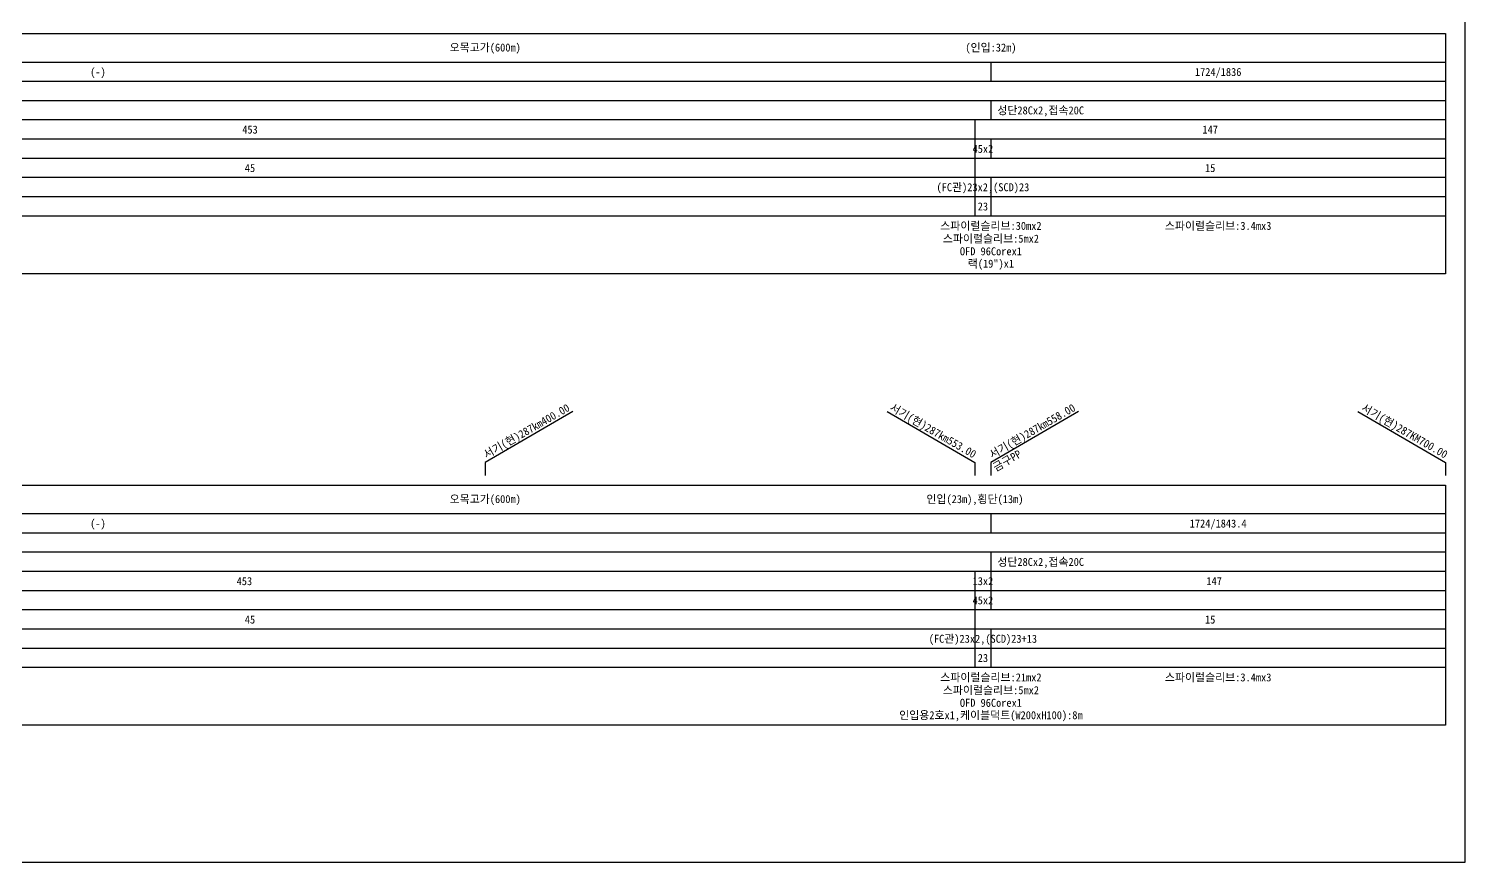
# Model space of a CAD drawing. Header units: millimetres. Extents: x 1510 to 2306, y 1103 to 1810.
# Drawn here: x 1857 to 2305.9, y 1103.1 to 1363.4 of the extents above; entities that cross this region are included whole.
import ezdxf
from ezdxf.enums import TextEntityAlignment as Align
from ezdxf.xclip import XClip

# ---------------------------------------------------------------- set-up
doc = ezdxf.new("R2010")
doc.units = ezdxf.units.MM
doc.header["$LTSCALE"] = 10
doc.header["$MEASUREMENT"] = 0
doc.header["$XCLIPFRAME"] = 2
for name, color, linetype in [('TT-TABL-LIN1', 4, 'Continuous'), ('TT-TABL-LIN2', 1, 'Continuous'), ('TT-TABL-TEX2', 3, 'Continuous'), ('TZ-BASE', 253, 'Continuous'), ('TZ-LEAL', 1, 'Continuous'), ('TZ-LEAT', 3, 'Continuous')]:
    doc.layers.add(name, color=color, linetype=linetype)
doc.layers.add('TX-PAPR', color=2, linetype='Continuous', plot=False)
doc.styles.get("Standard").update_dxf_attribs({"font": 'GulimChe.ttf'})
doc.styles.add('굴림체', font='GulimChe.ttf')

# ---------------------------------------------------------------- blocks, each defined once
blk = doc.blocks.new('JD-FSDGKLDGLK3FSD3')
at = {"layer": 'TZ-BASE'}
for p, q in [((324.96, 143.3), (343.55, -206.56)), ((425.1, 143.3), (443.69, -206.56)), ((525.24, 143.3), (543.83, -206.56)), ((625.38, 143.3), (643.98, -206.56)), ((699.47, -61.3, 44.99), (653.49, -184.08, 44.99))]:
    blk.add_line(p, q, dxfattribs=at)
blk = doc.blocks.new('JD-경부고속하선표_190503')
at = {"layer": 'TT-TABL-LIN1'}
blk.add_lwpolyline([(2, 114), (785.58, 114), (785.58, 39), (2, 39)], close=True, dxfattribs=at)
at = {"layer": 'TT-TABL-LIN2'}
for points in [[(785.58, 105), (9.33, 105)], [(785.58, 99), (9.33, 99)], [(785.58, 93), (9.33, 93)], [(785.58, 87), (9.33, 87)], [(785.58, 81), (38.33, 81)], [(785.58, 75), (9.33, 75)], [(785.58, 69), (9.33, 69)], [(785.58, 63), (9.33, 63)], [(785.58, 57), (9.33, 57)]]:
    blk.add_lwpolyline(points, dxfattribs=at)
blk = doc.blocks.new('JD-경부고속상선표_190503')
at = {"layer": 'TT-TABL-LIN1'}
blk.add_lwpolyline([(2, 114), (785.58, 114), (785.58, 39), (2, 39)], close=True, dxfattribs=at)
at = {"layer": 'TT-TABL-LIN2'}
for points in [[(785.58, 105), (9.33, 105)], [(785.58, 99), (9.33, 99)], [(785.58, 93), (9.33, 93)], [(785.58, 87), (9.33, 87)], [(785.58, 81), (38.33, 81)], [(785.58, 75), (9.33, 75)], [(785.58, 69), (9.33, 69)], [(785.58, 63), (9.33, 63)], [(785.58, 57), (9.33, 57)]]:
    blk.add_lwpolyline(points, dxfattribs=at)

msp = doc.modelspace()

# ---------------------------------------------------------------- linework, layer by layer
at = {"layer": 'TX-PAPR'}
msp.add_lwpolyline([(1509.89, 1103.05), (2305.89, 1103.05), (2305.89, 1619.05), (1509.89, 1619.05)], close=True, dxfattribs=at)
at = {"layer": 'TZ-LEAL'}
for points in [[(2157.68, 1352.87), (2157.68, 1346.87)], [(2157.68, 1340.87), (2157.68, 1334.87)], [(2152.68, 1334.87), (2152.68, 1328.87)], [(2152.68, 1328.87), (2152.68, 1322.87)], [(2157.68, 1328.87), (2157.68, 1322.87)], [(2152.68, 1322.87), (2152.68, 1316.87)], [(2152.68, 1316.87), (2152.68, 1310.87)], [(2157.68, 1316.87), (2157.68, 1310.87)], [(2152.68, 1310.87), (2152.68, 1304.87)], [(2157.68, 1310.87), (2157.68, 1304.87)], [(2027.07, 1243.87), (1999.68, 1227.85), (1999.68, 1223.85)], [(2125.3, 1243.87), (2152.68, 1227.85), (2152.68, 1223.85)], [(2185.07, 1243.87), (2157.68, 1227.85), (2157.68, 1223.85)], [(2272.3, 1243.87), (2299.68, 1227.85), (2299.68, 1223.85)], [(2157.68, 1211.85), (2157.68, 1205.85)], [(2157.68, 1199.85), (2157.68, 1193.85)], [(2152.68, 1193.85), (2152.68, 1187.85)], [(2157.68, 1193.85), (2157.68, 1187.85)], [(2152.68, 1187.85), (2152.68, 1181.85)], [(2157.68, 1187.85), (2157.68, 1181.85)], [(2152.68, 1181.85), (2152.68, 1175.85)], [(2152.68, 1175.85), (2152.68, 1169.85)], [(2157.68, 1175.85), (2157.68, 1169.85)], [(2152.68, 1169.85), (2152.68, 1163.85)], [(2157.68, 1169.85), (2157.68, 1163.85)]]:
    msp.add_lwpolyline(points, dxfattribs=at)

# ---------------------------------------------------------------- block references
at = {"layer": 'TT-TABL-LIN2'}
for name, p in [('JD-경부고속하선표_190503', (1514.11, 1247.87)), ('JD-경부고속상선표_190503', (1514.11, 1106.85))]:
    msp.add_blockref(name, p, dxfattribs=at)
at = {"layer": 'TZ-BASE'}
ref = msp.add_blockref('JD-FSDGKLDGLK3FSD3', (1596.08, 1482.01), dxfattribs=at)
XClip(ref).set_block_clipping_path([(699.9307781947, 75.6432794993), (-0.068926229, 74.9999683278), (0.0689262292, -74.9999686265), (700.0686305886, -74.3566571564)])

# ---------------------------------------------------------------- texts
at = {"layer": 'TT-TABL-TEX2', "style": '굴림체'}
for s, p in [('오목고가(600m)', (1999.68, 1357.37)), ('(인입:32m)', (2157.68, 1357.37)), ('오목고가(600m)', (1999.68, 1216.35)), ('인입(23m),횡단(13m)', (2152.68, 1216.35))]:
    msp.add_text(s, height=2.5, dxfattribs=at).set_placement(p, align=Align.MIDDLE)
at = {"layer": 'TT-TABL-TEX2'}
for s, p in [('(-)', (1878.68, 1349.87)), ('1724/1836', (2228.68, 1349.87)), ('453', (1926.18, 1331.87)), ('147', (2226.18, 1331.87)), ('45x2', (2155.18, 1325.87)), ('45', (1926.18, 1319.87)), ('15', (2226.18, 1319.87)), ('(FC관)23x2,(SCD)23', (2155.18, 1313.87)), ('23', (2155.18, 1307.87)), ('(-)', (1878.68, 1208.85)), ('1724/1843.4', (2228.68, 1208.85)), ('453', (1924.43, 1190.85)), ('13x2', (2155.18, 1190.85)), ('147', (2227.43, 1190.85)), ('45x2', (2155.18, 1184.85)), ('45', (1926.18, 1178.85)), ('15', (2226.18, 1178.85)), ('(FC관)23x2,(SCD)23+13', (2155.18, 1172.85)), ('23', (2155.18, 1166.85))]:
    msp.add_text(s, height=2.5, dxfattribs=at).set_placement(p, align=Align.MIDDLE_CENTER)
at = {"layer": 'TT-TABL-TEX2', "style": '굴림체'}
for p in [(2159.68, 1337.87), (2159.68, 1196.85)]:
    msp.add_text('성단28Cx2,접속20C ', height=2.5, dxfattribs=at).set_placement(p, align=Align.MIDDLE_LEFT)
at = {"layer": 'TT-TABL-TEX2'}
for s, p in [('스파이럴슬리브:30mx2', (2157.68, 1301.87)), ('스파이럴슬리브:3.4mx3', (2228.68, 1301.87)), ('스파이럴슬리브:5mx2', (2157.68, 1297.87)), ('OFD 96Corex1', (2157.68, 1293.87)), ('랙(19")x1', (2157.68, 1289.87)), ('스파이럴슬리브:21mx2', (2157.68, 1160.85)), ('스파이럴슬리브:5mx2', (2157.68, 1156.85)), ('스파이럴슬리브:3.4mx3', (2228.68, 1160.85)), ('OFD 96Corex1', (2157.68, 1152.85)), ('인입용2호x1,케이블덕트(W200xH100):8m', (2157.68, 1148.85))]:
    msp.add_text(s, height=2.5, dxfattribs=at).set_placement(p, align=Align.MIDDLE)
at = {"layer": 'TZ-LEAT', "style": '굴림체'}
for s, rotation, p in [('서기(현)287km400.00', 30, (2013.18, 1236.64)), ('서기(현)287km553.00', 330, (2138.99, 1236.75)), ('서기(현)287km558.00', 30, (2171.18, 1236.64)), ('서기(현)287KM700.00', 330, (2286.29, 1236.67))]:
    msp.add_text(s, height=2.5, rotation=rotation, dxfattribs=at).set_placement(p, align=Align.CENTER)
at = {"layer": 'TZ-LEAT'}
msp.add_text('금구PP', height=2.5, rotation=30, dxfattribs=at).set_placement((2159.23, 1225.04))

doc.saveas('drawing.dxf')
